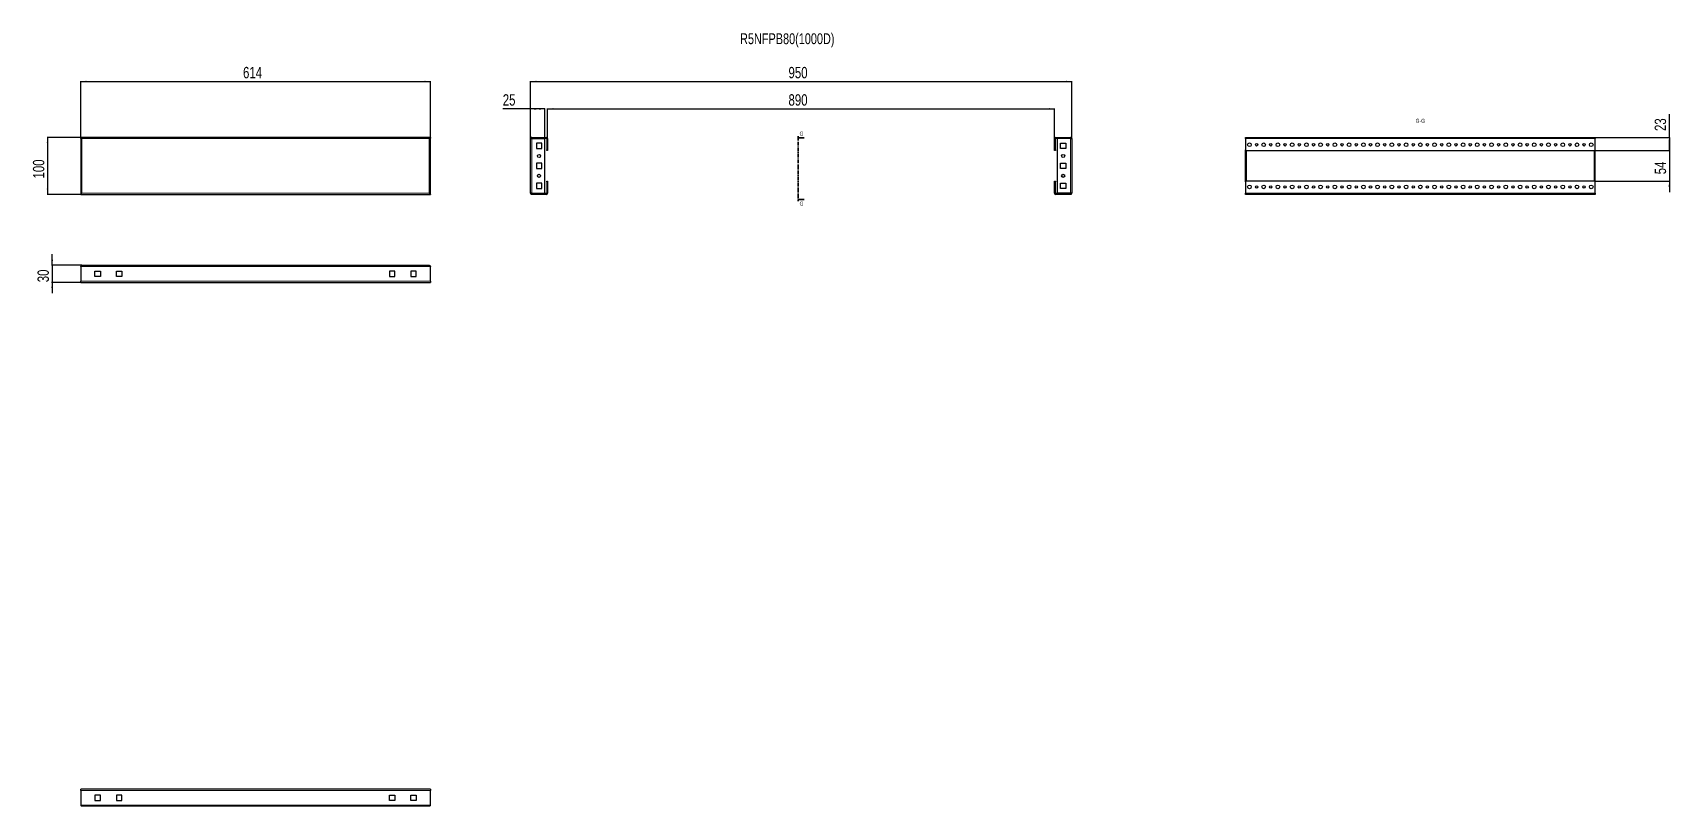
# Model space of a CAD drawing. Header units: millimetres. Extents: x -214 to 2660, y -842 to 516.
import ezdxf

# ---------------------------------------------------------------- set-up
doc = ezdxf.new("R2010")
doc.units = ezdxf.units.MM
doc.linetypes.add('CENTER', pattern=[10.16, 6.35, -1.27, 1.27, -1.27])
doc.layers.add('FORMAT', color=7, linetype='Continuous')
doc.styles.add('SLDTEXTSTYLE0', font='TXT', dxfattribs={"width": 0.75})
doc.dimstyles.new('SLDDIMSTYLE0', dxfattribs={"dimtxt": 20, "dimasz": 10, "dimexe": 0, "dimexo": 0.0625, "dimgap": 5, "dimtad": 2, "dimdec": 1, "dimrnd": 1e-09, "dimzin": 12, "dimdsep": 46, "dimtxsty": 'SLDTEXTSTYLE0', "dimsah": 1, "dimcen": 0.09, "dimadec": 0, "dimazin": 3, "dimtfac": 1, "dimtofl": 0, "dimtmove": 0, "dimatfit": 3, "dimfxl": 0, "dimfrac": 2, "dimtolj": 1, "dimtzin": 12, "dimarcsym": 0})
doc.dimstyles.new('SLDDIMSTYLE1', dxfattribs={"dimtxt": 20, "dimasz": 10, "dimexe": 0, "dimexo": 0.0625, "dimgap": 5, "dimtad": 2, "dimdec": 1, "dimrnd": 1e-09, "dimzin": 12, "dimdsep": 46, "dimtxsty": 'SLDTEXTSTYLE0', "dimsah": 1, "dimcen": 0.09, "dimadec": 0, "dimazin": 3, "dimtfac": 1, "dimtmove": 0, "dimatfit": 0, "dimfxl": 0, "dimfrac": 2, "dimtolj": 1, "dimtzin": 12, "dimarcsym": 0})

# ---------------------------------------------------------------- blocks, each defined once
blk = doc.blocks.new('_D')
at = {"layer": 'FORMAT'}
for p, q in [((-129.8, 330.6), (-129.8, 431.6)), ((484.2, 330.6), (484.2, 431.6)), ((-129.8, 430.6), (484.2, 430.6))]:
    blk.add_line(p, q, dxfattribs=at)
for points in [[(-129.8, 430.6), (-119.8, 429), (-119.8, 432.1)], [(484.2, 430.6), (474.2, 432.1), (474.2, 429)]]:
    blk.add_solid(points, dxfattribs=at)
at = {"layer": 'FORMAT', "insert": (155.1, 456.4), "char_height": 20, "attachment_point": 1, "style": 'SLDTEXTSTYLE0'}
blk.add_mtext('614', dxfattribs=at)
blk = doc.blocks.new('_D_1')
at = {"layer": 'FORMAT'}
for p, q in [((-129.8, 332.6), (-188.9, 332.6)), ((-187.9, 332.6), (-187.9, 232.6)), ((-129.8, 232.6), (-188.9, 232.6))]:
    blk.add_line(p, q, dxfattribs=at)
for points in [[(-187.9, 332.6), (-189.5, 322.6), (-186.4, 322.6)], [(-187.9, 232.6), (-186.4, 242.6), (-189.5, 242.6)]]:
    blk.add_solid(points, dxfattribs=at)
at = {"layer": 'FORMAT', "insert": (-213.7, 260.4), "char_height": 20, "attachment_point": 1, "rotation": 90, "style": 'SLDTEXTSTYLE0'}
blk.add_mtext('100', dxfattribs=at)
blk = doc.blocks.new('_D_2')
at = {"layer": 'FORMAT'}
for p, q in [((659.8, 330.5), (659.8, 431.6)), ((1609.8, 330.5), (1609.8, 431.6)), ((659.8, 430.6), (1609.8, 430.6))]:
    blk.add_line(p, q, dxfattribs=at)
for points in [[(659.8, 430.6), (669.8, 429), (669.8, 432.1)], [(1609.8, 430.6), (1599.8, 432.1), (1599.8, 429)]]:
    blk.add_solid(points, dxfattribs=at)
at = {"layer": 'FORMAT', "insert": (1112.6, 456.4), "char_height": 20, "attachment_point": 1, "style": 'SLDTEXTSTYLE0'}
blk.add_mtext('950', dxfattribs=at)
blk = doc.blocks.new('_D_3')
at = {"layer": 'FORMAT'}
for p, q in [((689.8, 330.5), (689.8, 383.6)), ((689.8, 382.6), (1579.8, 382.6)), ((1579.8, 330.5), (1579.8, 383.6))]:
    blk.add_line(p, q, dxfattribs=at)
for points in [[(689.8, 382.6), (699.8, 381), (699.8, 384.1)], [(1579.8, 382.6), (1569.8, 384.1), (1569.8, 381)]]:
    blk.add_solid(points, dxfattribs=at)
at = {"layer": 'FORMAT', "insert": (1112.6, 408.4), "char_height": 20, "attachment_point": 1, "style": 'SLDTEXTSTYLE0'}
blk.add_mtext('890', dxfattribs=at)
blk = doc.blocks.new('_D_4')
at = {"layer": 'FORMAT'}
for p, q in [((659.8, 382.6), (611, 382.6)), ((659.8, 330.5), (659.8, 383.6)), ((684.8, 382.6), (659.8, 382.6)), ((684.8, 330.6), (684.8, 383.6))]:
    blk.add_line(p, q, dxfattribs=at)
for points in [[(659.8, 382.6), (669.8, 381), (669.8, 384.1)], [(684.8, 382.6), (674.8, 384.1), (674.8, 381)]]:
    blk.add_solid(points, dxfattribs=at)
at = {"layer": 'FORMAT', "insert": (611, 408.4), "char_height": 20, "attachment_point": 1, "style": 'SLDTEXTSTYLE0'}
blk.add_mtext('25', dxfattribs=at)
blk = doc.blocks.new('_D_5')
at = {"layer": 'FORMAT'}
for p, q in [((-179.9, 108), (-179.9, 127.3)), ((-127.7, 108), (-180.9, 108)), ((-179.9, 108), (-179.9, 78)), ((-129.8, 78), (-180.9, 78)), ((-179.9, 78), (-179.9, 58.8))]:
    blk.add_line(p, q, dxfattribs=at)
for points in [[(-179.9, 108), (-178.4, 118), (-181.5, 118)], [(-179.9, 78), (-181.5, 68), (-178.4, 68)]]:
    blk.add_solid(points, dxfattribs=at)
at = {"layer": 'FORMAT', "insert": (-205.7, 78.2), "char_height": 20, "attachment_point": 1, "rotation": 90, "style": 'SLDTEXTSTYLE0'}
blk.add_mtext('30', dxfattribs=at)
blk = doc.blocks.new('_D_6')
at = {"layer": 'FORMAT'}
for p, q in [((2658.9, 309.6), (2658.9, 328.8)), ((2527.8, 309.6), (2659.9, 309.6)), ((2658.9, 309.6), (2658.9, 255.6)), ((2527.8, 255.6), (2659.9, 255.6)), ((2658.9, 255.6), (2658.9, 236.3))]:
    blk.add_line(p, q, dxfattribs=at)
for points in [[(2658.9, 309.6), (2660.5, 319.6), (2657.4, 319.6)], [(2658.9, 255.6), (2657.4, 245.6), (2660.5, 245.6)]]:
    blk.add_solid(points, dxfattribs=at)
at = {"layer": 'FORMAT', "insert": (2633.1, 267.8), "char_height": 20, "attachment_point": 1, "rotation": 90, "style": 'SLDTEXTSTYLE0'}
blk.add_mtext('54', dxfattribs=at)
blk = doc.blocks.new('_D_7')
at = {"layer": 'FORMAT'}
for p, q in [((2658.9, 332.6), (2658.9, 373.3)), ((2528.8, 332.6), (2659.9, 332.6)), ((2658.9, 332.6), (2658.9, 309.6)), ((2527.8, 309.6), (2659.9, 309.6))]:
    blk.add_line(p, q, dxfattribs=at)
for points in [[(2658.9, 332.6), (2657.4, 322.6), (2660.5, 322.6)], [(2658.9, 309.6), (2660.5, 319.6), (2657.4, 319.6)]]:
    blk.add_solid(points, dxfattribs=at)
at = {"layer": 'FORMAT', "insert": (2633.1, 343.8), "char_height": 20, "attachment_point": 1, "rotation": 90, "style": 'SLDTEXTSTYLE0'}
blk.add_mtext('23', dxfattribs=at)

msp = doc.modelspace()

# ---------------------------------------------------------------- linework, layer by layer
at = {"color": 7, "linetype": 'Continuous', "lineweight": 25}
for p, q in [((484.22, 332.57), (-129.78, 332.57)), ((-129.78, 331.07), (-129.78, 332.57)), ((-129.78, 331.07), (-129.78, 330.57)), ((-129.78, 330.57), (-129.78, 234.57)), ((-129.78, 330.57), (-128.28, 330.57)), ((484.22, 330.57), (482.72, 330.57)), ((484.22, 332.57), (484.22, 331.07)), ((484.22, 330.57), (484.22, 331.07)), ((484.22, 234.57), (484.22, 330.57)), ((659.8, 234.67), (659.8, 330.47)), ((661.9, 332.57), (661.9, 331.07)), ((661.9, 332.57), (687.7, 332.57)), ((661.9, 331.07), (687.7, 331.07)), ((661.9, 330.57), (684.8, 330.57)), ((670.05, 322.32), (670.05, 312.82)), ((679.55, 322.32), (670.05, 322.32)), ((679.55, 312.82), (679.55, 322.32)), ((684.8, 234.57), (684.8, 330.57)), ((688.3, 330.47), (688.3, 310.57)), ((689.8, 330.47), (689.8, 310.57)), ((1579.8, 310.57), (1579.8, 330.47)), ((1581.3, 310.57), (1581.3, 330.47)), ((1581.9, 332.57), (1607.7, 332.57)), ((1581.9, 331.07), (1607.7, 331.07)), ((1584.8, 234.57), (1584.8, 330.57)), ((1607.7, 330.57), (1584.8, 330.57)), ((1590.05, 322.32), (1599.55, 322.32)), ((1590.05, 312.82), (1590.05, 322.32)), ((1599.55, 322.32), (1599.55, 312.82)), ((1607.7, 331.07), (1607.7, 332.57)), ((1609.8, 330.47), (1609.8, 234.67)), ((1914.75, 332.57), (2528.75, 332.57)), ((1914.75, 330.47), (1914.75, 332.57)), ((1914.75, 330.47), (1914.75, 310.57)), ((2528.75, 332.57), (2528.75, 330.47)), ((2528.75, 310.57), (2528.75, 330.47)), ((670.05, 312.82), (679.55, 312.82)), ((688.3, 310.57), (689.8, 310.57)), ((688.3, 309.57), (688.3, 310.57)), ((689.8, 309.57), (688.3, 309.57)), ((689.8, 310.57), (689.8, 309.57)), ((1579.8, 310.57), (1581.3, 310.57)), ((1579.8, 309.57), (1579.8, 310.57)), ((1581.3, 309.57), (1579.8, 309.57)), ((1581.3, 310.57), (1581.3, 309.57)), ((1599.55, 312.82), (1590.05, 312.82)), ((1914.75, 310.57), (1915.75, 309.57)), ((1914.75, 254.57), (1914.75, 310.57)), ((1915.75, 309.57), (2527.75, 309.57)), ((1916.25, 255.57), (1916.25, 309.57)), ((2527.25, 255.57), (2527.25, 309.57)), ((2527.75, 309.57), (2528.75, 310.57)), ((2528.75, 254.57), (2528.75, 310.57)), ((670.05, 287.32), (670.05, 277.82)), ((679.55, 287.32), (670.05, 287.32)), ((670.05, 277.82), (679.55, 277.82)), ((679.55, 277.82), (679.55, 287.32)), ((1590.05, 287.32), (1599.55, 287.32)), ((1590.05, 277.82), (1590.05, 287.32)), ((1599.55, 277.82), (1590.05, 277.82)), ((1599.55, 287.32), (1599.55, 277.82)), ((-128.28, 234.57), (-129.78, 234.57)), ((-129.78, 234.57), (-129.78, 234.07)), ((-129.78, 234.07), (-129.78, 232.57)), ((-129.78, 232.57), (484.22, 232.57)), ((482.72, 234.57), (484.22, 234.57)), ((484.22, 234.07), (484.22, 234.57)), ((484.22, 232.57), (484.22, 234.07)), ((661.9, 234.57), (684.8, 234.57)), ((661.9, 232.57), (661.9, 234.07)), ((687.7, 234.07), (661.9, 234.07)), ((687.7, 232.57), (661.9, 232.57)), ((679.55, 252.32), (670.05, 252.32)), ((670.05, 252.32), (670.05, 242.82)), ((670.05, 242.82), (679.55, 242.82)), ((679.55, 242.82), (679.55, 252.32)), ((688.3, 254.57), (688.3, 255.57)), ((688.3, 255.57), (689.8, 255.57)), ((689.8, 254.57), (688.3, 254.57)), ((688.3, 254.57), (688.3, 234.67)), ((689.8, 255.57), (689.8, 254.57)), ((689.8, 254.57), (689.8, 234.67)), ((1579.8, 255.57), (1581.3, 255.57)), ((1579.8, 254.57), (1579.8, 255.57)), ((1581.3, 254.57), (1579.8, 254.57)), ((1579.8, 234.67), (1579.8, 254.57)), ((1581.3, 255.57), (1581.3, 254.57)), ((1581.3, 234.67), (1581.3, 254.57)), ((1607.7, 234.07), (1581.9, 234.07)), ((1607.7, 232.57), (1581.9, 232.57)), ((1607.7, 234.57), (1584.8, 234.57)), ((1590.05, 252.32), (1599.55, 252.32)), ((1590.05, 242.82), (1590.05, 252.32)), ((1599.55, 242.82), (1590.05, 242.82)), ((1599.55, 252.32), (1599.55, 242.82)), ((1607.7, 234.07), (1607.7, 232.57)), ((1915.75, 255.57), (1914.75, 254.57)), ((1914.75, 254.57), (1914.75, 234.67)), ((1914.75, 232.57), (1914.75, 234.67)), ((2528.75, 232.57), (1914.75, 232.57)), ((2527.75, 255.57), (1915.75, 255.57)), ((2528.75, 254.57), (2527.75, 255.57)), ((2528.75, 234.67), (2528.75, 254.57)), ((2528.75, 234.67), (2528.75, 232.57)), ((-129.78, 105.92), (-129.78, 80.12)), ((-127.68, 108.02), (482.12, 108.02)), ((-104.78, 97.77), (-95.28, 97.77)), ((-104.78, 88.27), (-104.78, 97.77)), ((-95.28, 88.27), (-104.78, 88.27)), ((-95.28, 97.77), (-95.28, 88.27)), ((-67.28, 97.77), (-57.78, 97.77)), ((-67.28, 88.27), (-67.28, 97.77)), ((-57.78, 88.27), (-67.28, 88.27)), ((-57.78, 97.77), (-57.78, 88.27)), ((421.72, 97.77), (412.22, 97.77)), ((412.22, 97.77), (412.22, 88.27)), ((412.22, 88.27), (421.72, 88.27)), ((421.72, 88.27), (421.72, 97.77)), ((449.72, 97.77), (449.72, 88.27)), ((459.22, 97.77), (449.72, 97.77)), ((449.72, 88.27), (459.22, 88.27)), ((459.22, 88.27), (459.22, 97.77)), ((484.22, 80.12), (484.22, 105.92)), ((-129.78, 78.02), (-129.78, 80.12)), ((-129.78, 78.02), (484.22, 78.02)), ((484.22, 80.12), (484.22, 78.02)), ((-129.78, -814.08), (-129.78, -811.98)), ((484.22, -811.98), (-129.78, -811.98)), ((-129.78, -814.08), (-129.78, -839.88)), ((-95.28, -822.23), (-104.78, -822.23)), ((-104.78, -822.23), (-104.78, -831.73)), ((-104.78, -831.73), (-95.28, -831.73)), ((-95.28, -831.73), (-95.28, -822.23)), ((-57.78, -822.23), (-67.28, -822.23)), ((-67.28, -822.23), (-67.28, -831.73)), ((-67.28, -831.73), (-57.78, -831.73)), ((-57.78, -831.73), (-57.78, -822.23)), ((412.22, -831.73), (412.22, -822.23)), ((412.22, -822.23), (421.72, -822.23)), ((421.72, -831.73), (412.22, -831.73)), ((421.72, -822.23), (421.72, -831.73)), ((449.72, -822.23), (459.22, -822.23)), ((449.72, -831.73), (449.72, -822.23)), ((459.22, -831.73), (449.72, -831.73)), ((459.22, -822.23), (459.22, -831.73)), ((484.22, -811.98), (484.22, -814.08)), ((484.22, -839.88), (484.22, -814.08)), ((482.12, -841.98), (-127.68, -841.98))]:
    msp.add_line(p, q, dxfattribs=at)
at = {"color": 8, "linetype": 'Continuous', "lineweight": 18}
for p, q in [((482.12, 330.47), (-127.68, 330.47)), ((-127.68, 330.47), (-127.68, 234.67)), ((482.12, 234.67), (482.12, 330.47)), ((661.9, 234.57), (661.9, 330.57)), ((687.7, 331.07), (687.7, 332.57)), ((688.3, 330.47), (689.8, 330.47)), ((1581.3, 330.47), (1579.8, 330.47)), ((1581.9, 331.07), (1581.9, 332.57)), ((1607.7, 330.57), (1607.7, 234.57)), ((1914.75, 330.47), (2528.75, 330.47)), ((1916.85, 255.57), (1916.85, 309.57)), ((2526.65, 309.57), (2526.65, 255.57)), ((-127.68, 234.67), (482.12, 234.67)), ((687.7, 234.07), (687.7, 232.57)), ((688.3, 234.67), (689.8, 234.67)), ((1581.3, 234.67), (1579.8, 234.67)), ((1581.9, 234.07), (1581.9, 232.57)), ((2528.75, 234.67), (1914.75, 234.67)), ((-129.78, 105.92), (484.22, 105.92)), ((-129.78, 80.12), (484.22, 80.12)), ((484.22, -814.08), (-129.78, -814.08)), ((484.22, -839.88), (-129.78, -839.88))]:
    msp.add_line(p, q, dxfattribs=at)
at = {"color": 7, "linetype": 'CENTER', "lineweight": 35}
msp.add_line((1129.53, 334.64), (1129.53, 220.56), dxfattribs=at)
at = {"color": 7, "linetype": 'Continuous', "lineweight": 35}
for p, q in [((1140.17, 331.64), (1129.53, 331.64)), ((1140.17, 223.56), (1129.53, 223.56))]:
    msp.add_line(p, q, dxfattribs=at)
at = {"color": 7, "linetype": 'Continuous', "lineweight": 25}
for centre, radius in [((1921.75, 319.57), 3.25), ((1934.25, 319.57), 2.1), ((1946.75, 319.57), 3.25), ((1959.25, 319.57), 2.1), ((1971.75, 319.57), 3.25), ((1984.25, 319.57), 2.1), ((1996.75, 319.57), 3.25), ((2009.25, 319.57), 2.1), ((2021.75, 319.57), 3.25), ((2034.25, 319.57), 2.1), ((2046.75, 319.57), 3.25), ((2059.25, 319.57), 2.1), ((2071.75, 319.57), 3.25), ((2084.25, 319.57), 2.1), ((2096.75, 319.57), 3.25), ((2109.25, 319.57), 2.1), ((2121.75, 319.57), 3.25), ((2134.25, 319.57), 2.1), ((2146.75, 319.57), 3.25), ((2159.25, 319.57), 2.1), ((2171.75, 319.57), 3.25), ((2184.25, 319.57), 2.1), ((2196.75, 319.57), 3.25), ((2209.25, 319.57), 2.1), ((2221.75, 319.57), 3.25), ((2234.25, 319.57), 2.1), ((2246.75, 319.57), 3.25), ((2259.25, 319.57), 2.1), ((2271.75, 319.57), 3.25), ((2284.25, 319.57), 2.1), ((2296.75, 319.57), 3.25), ((2309.25, 319.57), 2.1), ((2321.75, 319.57), 3.25), ((2334.25, 319.57), 2.1), ((2346.75, 319.57), 3.25), ((2359.25, 319.57), 2.1), ((2371.75, 319.57), 3.25), ((2384.25, 319.57), 2.1), ((2396.75, 319.57), 3.25), ((2409.25, 319.57), 2.1), ((2421.75, 319.57), 3.25), ((2434.25, 319.57), 2.1), ((2446.75, 319.57), 3.25), ((2459.25, 319.57), 2.1), ((2471.75, 319.57), 3.25), ((2484.25, 319.57), 2.1), ((2496.75, 319.57), 3.25), ((2509.25, 319.57), 2.1), ((2521.75, 319.57), 3.25), ((674.8, 300.07), 2.75), ((1594.8, 300.07), 2.75), ((674.8, 265.07), 2.75), ((1594.8, 265.07), 2.75), ((1921.75, 245.57), 3.25), ((1934.25, 245.57), 2.1), ((1946.75, 245.57), 3.25), ((1959.25, 245.57), 2.1), ((1971.75, 245.57), 3.25), ((1984.25, 245.57), 2.1), ((1996.75, 245.57), 3.25), ((2009.25, 245.57), 2.1), ((2021.75, 245.57), 3.25), ((2034.25, 245.57), 2.1), ((2046.75, 245.57), 3.25), ((2059.25, 245.57), 2.1), ((2071.75, 245.57), 3.25), ((2084.25, 245.57), 2.1), ((2096.75, 245.57), 3.25), ((2109.25, 245.57), 2.1), ((2121.75, 245.57), 3.25), ((2134.25, 245.57), 2.1), ((2146.75, 245.57), 3.25), ((2159.25, 245.57), 2.1), ((2171.75, 245.57), 3.25), ((2184.25, 245.57), 2.1), ((2196.75, 245.57), 3.25), ((2209.25, 245.57), 2.1), ((2221.75, 245.57), 3.25), ((2234.25, 245.57), 2.1), ((2246.75, 245.57), 3.25), ((2259.25, 245.57), 2.1), ((2271.75, 245.57), 3.25), ((2284.25, 245.57), 2.1), ((2296.75, 245.57), 3.25), ((2309.25, 245.57), 2.1), ((2321.75, 245.57), 3.25), ((2334.25, 245.57), 2.1), ((2346.75, 245.57), 3.25), ((2359.25, 245.57), 2.1), ((2371.75, 245.57), 3.25), ((2384.25, 245.57), 2.1), ((2396.75, 245.57), 3.25), ((2409.25, 245.57), 2.1), ((2421.75, 245.57), 3.25), ((2434.25, 245.57), 2.1), ((2446.75, 245.57), 3.25), ((2459.25, 245.57), 2.1), ((2471.75, 245.57), 3.25), ((2484.25, 245.57), 2.1), ((2496.75, 245.57), 3.25), ((2509.25, 245.57), 2.1), ((2521.75, 245.57), 3.25)]:
    msp.add_circle(centre, radius, dxfattribs=at)
for centre, radius, start, end in [((687.7, 330.47), 2.1, 0, 90), ((687.7, 330.47), 0.6, 0, 90), ((1581.9, 330.47), 2.1, 90, 180), ((1581.9, 330.47), 0.6, 90, 180), ((687.7, 234.67), 0.6, 270, 360), ((687.7, 234.67), 2.1, 270, 0), ((1581.9, 234.67), 2.1, 180, 270), ((1581.9, 234.67), 0.6, 180, 270)]:
    msp.add_arc(centre, radius, start, end, dxfattribs=at)
for points, knots in [([(-127.68, 330.47), (-127.86, 330.75), (-128.22, 331.31), (-128.75, 332.01), (-129.27, 332.48), (-129.62, 332.54), (-129.78, 332.57)], [0, 0, 0, 0, 0.25475266, 0.50964469, 0.7645377, 1, 1, 1, 1]), ([(-127.68, 330.47), (-127.86, 330.55), (-128.23, 330.71), (-128.92, 330.98), (-129.44, 331.03), (-129.78, 331.07)], [0, 0, 0, 0, 0.2598775, 0.5197391, 1, 1, 1, 1]), ([(1609.8, 330.47), (1609.77, 330.75), (1609.7, 331.31), (1609.2, 332.01), (1608.5, 332.48), (1607.96, 332.54), (1607.7, 332.57)], [0, 0, 0, 0, 0.25475266, 0.50964469, 0.7645377, 1, 1, 1, 1]), ([(1608.3, 330.47), (1608.29, 330.55), (1608.27, 330.71), (1608.08, 330.98), (1607.85, 331.03), (1607.7, 331.07)], [0, 0, 0, 0, 0.2598775, 0.5197391, 1, 1, 1, 1]), ([(482.12, 108.02), (482.3, 107.99), (482.65, 107.92), (483.19, 107.42), (483.71, 106.72), (484.06, 106.18), (484.22, 105.92)], [0, 0, 0, 0, 0.2547527, 0.5096447, 0.7645377, 1, 1, 1, 1]), ([(-127.68, -841.98), (-127.86, -841.95), (-128.22, -841.88), (-128.75, -841.38), (-129.27, -840.68), (-129.62, -840.14), (-129.78, -839.88)], [0, 0, 0, 0, 0.25475266, 0.50964469, 0.7645377, 1, 1, 1, 1])]:
    msp.add_open_spline(points, degree=3, knots=knots, dxfattribs=at)
for points in [[(-129.78, 330.57), (-129.75, 330.56), (-129.69, 330.54), (-129.2, 330.52), (-128.51, 330.49), (-127.96, 330.47), (-127.68, 330.47)], [(484.22, 332.57), (484.04, 332.53), (483.69, 332.47), (483.17, 331.99), (482.64, 331.29), (482.29, 330.74), (482.12, 330.47)], [(484.22, 331.07), (483.87, 331.03), (483.17, 330.95), (482.47, 330.63), (482.12, 330.47)], [(482.12, 330.47), (482.39, 330.47), (482.95, 330.49), (483.64, 330.52), (484.13, 330.54), (484.19, 330.56), (484.22, 330.57)], [(661.9, 332.57), (661.63, 332.53), (661.08, 332.47), (660.38, 331.99), (659.9, 331.29), (659.83, 330.74), (659.8, 330.47)], [(659.8, 330.47), (659.83, 330.47), (659.9, 330.49), (660.38, 330.52), (661.08, 330.54), (661.63, 330.56), (661.9, 330.57)], [(661.9, 331.07), (661.74, 331.03), (661.41, 330.95), (661.34, 330.63), (661.3, 330.47)], [(1607.7, 330.57), (1607.98, 330.56), (1608.53, 330.54), (1609.22, 330.52), (1609.71, 330.49), (1609.77, 330.47), (1609.8, 330.47)], [(-129.78, 232.57), (-129.61, 232.6), (-129.26, 232.66), (-128.73, 233.15), (-128.21, 233.84), (-127.86, 234.39), (-127.68, 234.67)], [(-127.68, 234.67), (-127.96, 234.66), (-128.51, 234.64), (-129.2, 234.62), (-129.69, 234.59), (-129.75, 234.57), (-129.78, 234.57)], [(-129.78, 234.07), (-129.43, 234.1), (-128.73, 234.18), (-128.03, 234.5), (-127.68, 234.67)], [(482.12, 234.67), (482.29, 234.39), (482.64, 233.84), (483.17, 233.15), (483.69, 232.66), (484.04, 232.6), (484.22, 232.57)], [(484.22, 234.57), (484.19, 234.57), (484.13, 234.59), (483.64, 234.62), (482.95, 234.64), (482.39, 234.66), (482.12, 234.67)], [(482.12, 234.67), (482.47, 234.5), (483.17, 234.18), (483.87, 234.1), (484.22, 234.07)], [(661.9, 234.57), (661.63, 234.57), (661.08, 234.59), (660.38, 234.62), (659.9, 234.64), (659.83, 234.66), (659.8, 234.67)], [(659.8, 234.67), (659.83, 234.39), (659.9, 233.84), (660.38, 233.15), (661.08, 232.66), (661.63, 232.6), (661.9, 232.57)], [(661.3, 234.67), (661.34, 234.5), (661.41, 234.18), (661.74, 234.1), (661.9, 234.07)], [(1607.7, 232.57), (1607.98, 232.6), (1608.53, 232.66), (1609.22, 233.15), (1609.71, 233.84), (1609.77, 234.39), (1609.8, 234.67)], [(1607.7, 234.07), (1607.86, 234.1), (1608.19, 234.18), (1608.26, 234.5), (1608.3, 234.67)], [(1609.8, 234.67), (1609.77, 234.66), (1609.71, 234.64), (1609.22, 234.62), (1608.53, 234.59), (1607.98, 234.57), (1607.7, 234.57)], [(-129.78, 105.92), (-129.61, 106.19), (-129.26, 106.75), (-128.73, 107.44), (-128.21, 107.92), (-127.86, 107.99), (-127.68, 108.02)], [(484.22, -839.88), (484.04, -840.16), (483.69, -840.71), (483.17, -841.4), (482.64, -841.89), (482.29, -841.95), (482.12, -841.98)]]:
    msp.add_open_spline(points, degree=3, dxfattribs=at)
at = {"color": 7, "linetype": 'Continuous', "lineweight": 35}
for points in [[(1129.53, 331.64), (1136.53, 330.52), (1136.53, 332.76)], [(1129.53, 223.56), (1136.53, 222.44), (1136.53, 224.68)]]:
    msp.add_solid(points, dxfattribs=at)

# ---------------------------------------------------------------- texts
at = {"color": 7, "linetype": 'Continuous', "char_height": 7, "attachment_point": 1, "style": 'SLDTEXTSTYLE0'}
for insert in [(1132.04, 342.75), (1132.04, 219.86)]:
    msp.add_mtext('G', dxfattribs=dict(at, insert=insert))
at = {"layer": 'FORMAT', "style": 'SLDTEXTSTYLE0'}
for s, insert, char_height, attachment_point in [('R5NFPB80(1000D)', (1027.66, 515.37), 19.05, 1), ('G-G', (2221.77, 365.26), 7, 2)]:
    msp.add_mtext(s, dxfattribs=dict(at, insert=insert, char_height=char_height, attachment_point=attachment_point))

# ---------------------------------------------------------------- dimensions: what is measured, and where the dimension line sits
at = {"layer": 'FORMAT'}
for base, p1, p2, picture, middle in [((484.22, 430.57), (-129.78, 330.57), (484.22, 330.57), '_D', (177.22, 430.57)), ((1579.8, 382.57), (689.8, 330.47), (1579.8, 330.47), '_D_3', (1134.8, 382.57))]:
    dim = msp.add_linear_dim(base=base, p1=p1, p2=p2, dimstyle='SLDDIMSTYLE0', dxfattribs=at)
    dim.commit()
    dim.dimension.update_dxf_attribs({"geometry": picture, "text_midpoint": middle, "dimtype": 160})
for base, p1, p2, angle, dimstyle, picture, middle in [((1609.8, 430.57), (659.8, 330.47), (1609.8, 330.47), 0, 'SLDDIMSTYLE0', '_D_2', (1134.8, 430.57)), ((659.8, 382.57), (684.8, 330.57), (659.8, 330.47), 0, 'SLDDIMSTYLE0', '_D_4', (625.8, 382.57)), ((2658.92, 309.57), (2528.75, 332.57), (2527.75, 309.57), 90, 'SLDDIMSTYLE0', '_D_7', (2658.92, 358.57)), ((-187.95, 232.57), (-129.78, 332.57), (-129.78, 232.57), 90, 'SLDDIMSTYLE0', '_D_1', (-187.95, 282.57)), ((2658.92, 255.57), (2527.75, 309.57), (2527.75, 255.57), 90, 'SLDDIMSTYLE1', '_D_6', (2658.92, 282.57)), ((-179.95, 78.02), (-127.68, 108.02), (-129.78, 78.02), 90, 'SLDDIMSTYLE1', '_D_5', (-179.95, 93.02))]:
    dim = msp.add_linear_dim(base=base, p1=p1, p2=p2, angle=angle, dimstyle=dimstyle, dxfattribs=at)
    dim.commit()
    dim.dimension.update_dxf_attribs({"geometry": picture, "text_midpoint": middle, "dimtype": 160})

doc.saveas('drawing.dxf')
